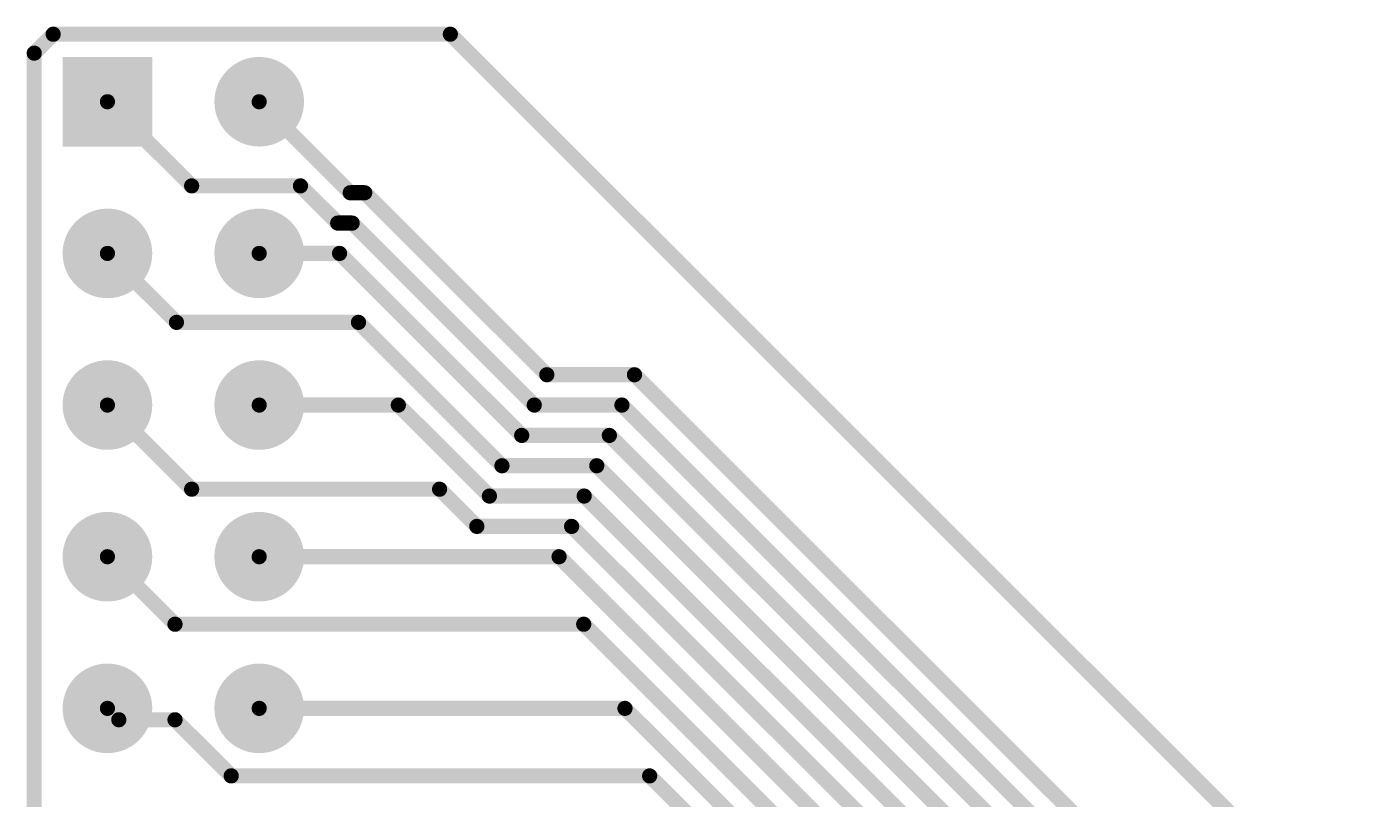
# Model space of a CAD drawing. Header units: inches. Extents: x 2.54 to 5.78, y 1.06 to 9.17.
# Drawn here: x 2.607 to 3.485, y 8.609 to 9.119 of the extents above; entities that cross this region are included whole.
import ezdxf

# ---------------------------------------------------------------- set-up
doc = ezdxf.new("R2010")
doc.units = ezdxf.units.IN
doc.header["$MEASUREMENT"] = 0
for name, color, linetype in [('Multi-Layer', 9, 'Continuous'), ('Pad Holes', 156, 'Continuous'), ('Top Layer', 1, 'Continuous')]:
    doc.layers.add(name, color=color, linetype=linetype)

# ---------------------------------------------------------------- blocks, each defined once
blk = doc.blocks.new('HDR2X20_12')
at = {"layer": 'Multi-Layer'}
h = blk.add_hatch(color=9, dxfattribs=at)
edge = h.paths.add_edge_path()
edge.add_arc((0, 0.1), 0.02953, 0, 360)
h = blk.add_hatch(color=9, dxfattribs=at)
edge = h.paths.add_edge_path()
edge.add_arc((0.1, 0.1), 0.02953, 0, 360)
h = blk.add_hatch(color=9, dxfattribs=at)
edge = h.paths.add_edge_path()
edge.add_arc((0.2, 0.1), 0.02953, 0, 360)
h = blk.add_hatch(color=9, dxfattribs=at)
edge = h.paths.add_edge_path()
edge.add_arc((0.3, 0.1), 0.02953, 0, 360)
h = blk.add_hatch(color=9, dxfattribs=at)
edge = h.paths.add_edge_path()
edge.add_arc((0.4, 0.1), 0.02953, 0, 360)
blk.add_hatch(color=9, dxfattribs=at).paths.add_polyline_path([(-0.02953, 0.02953), (0.02953, 0.02953), (0.02953, -0.02953), (-0.02953, -0.02953)])
h = blk.add_hatch(color=9, dxfattribs=at)
edge = h.paths.add_edge_path()
edge.add_arc((0.1, 0), 0.02953, 0, 360)
h = blk.add_hatch(color=9, dxfattribs=at)
edge = h.paths.add_edge_path()
edge.add_arc((0.2, 0), 0.02953, 0, 360)
h = blk.add_hatch(color=9, dxfattribs=at)
edge = h.paths.add_edge_path()
edge.add_arc((0.3, 0), 0.02953, 0, 360)
h = blk.add_hatch(color=9, dxfattribs=at)
edge = h.paths.add_edge_path()
edge.add_arc((0.4, 0), 0.02953, 0, 360)
at = {"layer": 'Pad Holes'}
h = blk.add_hatch(color=7, dxfattribs=at)
edge = h.paths.add_edge_path()
edge.add_arc((0, 0.1), 0.01772, 0, 360)
h = blk.add_hatch(color=7, dxfattribs=at)
edge = h.paths.add_edge_path()
edge.add_arc((0.1, 0.1), 0.01772, 0, 360)
h = blk.add_hatch(color=7, dxfattribs=at)
edge = h.paths.add_edge_path()
edge.add_arc((0.2, 0.1), 0.01772, 0, 360)
h = blk.add_hatch(color=7, dxfattribs=at)
edge = h.paths.add_edge_path()
edge.add_arc((0.3, 0.1), 0.01772, 0, 360)
h = blk.add_hatch(color=7, dxfattribs=at)
edge = h.paths.add_edge_path()
edge.add_arc((0.4, 0.1), 0.01772, 0, 360)
h = blk.add_hatch(color=7, dxfattribs=at)
edge = h.paths.add_edge_path()
edge.add_arc((0, 0), 0.01772, 0, 360)
h = blk.add_hatch(color=7, dxfattribs=at)
edge = h.paths.add_edge_path()
edge.add_arc((0.1, 0), 0.01772, 0, 360)
h = blk.add_hatch(color=7, dxfattribs=at)
edge = h.paths.add_edge_path()
edge.add_arc((0.2, 0), 0.01772, 0, 360)
h = blk.add_hatch(color=7, dxfattribs=at)
edge = h.paths.add_edge_path()
edge.add_arc((0.3, 0), 0.01772, 0, 360)
h = blk.add_hatch(color=7, dxfattribs=at)
edge = h.paths.add_edge_path()
edge.add_arc((0.4, 0), 0.01772, 0, 360)
at = {"layer": 'Top Layer'}
h = blk.add_hatch(color=1, dxfattribs=at)
edge = h.paths.add_edge_path()
edge.add_arc((0, 0.1), 0.02953, 0, 360)
h = blk.add_hatch(color=1, dxfattribs=at)
edge = h.paths.add_edge_path()
edge.add_arc((0.1, 0.1), 0.02953, 0, 360)
h = blk.add_hatch(color=1, dxfattribs=at)
edge = h.paths.add_edge_path()
edge.add_arc((0.2, 0.1), 0.02953, 0, 360)
h = blk.add_hatch(color=1, dxfattribs=at)
edge = h.paths.add_edge_path()
edge.add_arc((0.3, 0.1), 0.02953, 0, 360)
h = blk.add_hatch(color=1, dxfattribs=at)
edge = h.paths.add_edge_path()
edge.add_arc((0.4, 0.1), 0.02953, 0, 360)
blk.add_hatch(color=1, dxfattribs=at).paths.add_polyline_path([(-0.02953, 0.02953), (0.02953, 0.02953), (0.02953, -0.02953), (-0.02953, -0.02953)])
h = blk.add_hatch(color=1, dxfattribs=at)
edge = h.paths.add_edge_path()
edge.add_arc((0.1, 0), 0.02953, 0, 360)
h = blk.add_hatch(color=1, dxfattribs=at)
edge = h.paths.add_edge_path()
edge.add_arc((0.2, 0), 0.02953, 0, 360)
h = blk.add_hatch(color=1, dxfattribs=at)
edge = h.paths.add_edge_path()
edge.add_arc((0.3, 0), 0.02953, 0, 360)
h = blk.add_hatch(color=1, dxfattribs=at)
edge = h.paths.add_edge_path()
edge.add_arc((0.4, 0), 0.02953, 0, 360)

msp = doc.modelspace()

# ---------------------------------------------------------------- linework, layer by layer
at = {"layer": 'Top Layer'}
for points in [[(2.6122, 9.10113, 0.01, 0.01, 0), (2.62469, 9.11362, 0.01, 0.01, 0)], [(2.62469, 9.11362, 0.01, 0.01, 0), (2.88638, 9.11362, 0.01, 0.01, 0)], [(2.88638, 9.11362, 0.01, 0.01, 0), (3.48032, 8.51969, 0.01, 0.01, 0)], [(2.6122, 7.35435, 0.01, 0.01, 0), (2.6122, 9.10113, 0.01, 0.01, 0)], [(2.66043, 9.06909, 0.01, 0.01, 0), (2.71591, 9.01362, 0.01, 0.01, 0)], [(2.76043, 9.06909, 0.01, 0.01, 0), (2.82043, 9.00909, 0.01, 0.01, 0)], [(2.71591, 9.01362, 0.01, 0.01, 0), (2.78762, 9.01362, 0.01, 0.01, 0)], [(2.78762, 9.01362, 0.01, 0.01, 0), (2.81215, 8.98909, 0.01, 0.01, 0)], [(2.82043, 9.00909, 0.01, 0.01, 0), (2.82995, 9.00909, 0.01, 0.01, 0)], [(2.82995, 9.00909, 0.01, 0.01, 0), (2.94995, 8.88909, 0.01, 0.01, 0)], [(2.81215, 8.98909, 0.01, 0.01, 0), (2.82167, 8.98909, 0.01, 0.01, 0)], [(2.82167, 8.98909, 0.01, 0.01, 0), (2.94167, 8.86909, 0.01, 0.01, 0)], [(2.66043, 8.96909, 0.01, 0.01, 0), (2.70591, 8.92362, 0.01, 0.01, 0)], [(2.76043, 8.96909, 0.01, 0.01, 0), (2.81339, 8.96909, 0.01, 0.01, 0)], [(2.81339, 8.96909, 0.01, 0.01, 0), (2.93339, 8.84909, 0.01, 0.01, 0)], [(2.70591, 8.92362, 0.01, 0.01, 0), (2.82586, 8.92362, 0.01, 0.01, 0)], [(2.82586, 8.92362, 0.01, 0.01, 0), (2.92039, 8.82909, 0.01, 0.01, 0)], [(2.94995, 8.88909, 0.01, 0.01, 0), (3.00771, 8.88909, 0.01, 0.01, 0)], [(3.00771, 8.88909, 0.01, 0.01, 0), (3.42161, 8.47519, 0.01, 0.01, 0)], [(2.66043, 8.86909, 0.01, 0.01, 0), (2.71591, 8.81362, 0.01, 0.01, 0)], [(2.76043, 8.86909, 0.01, 0.01, 0), (2.8521, 8.86909, 0.01, 0.01, 0)], [(2.8521, 8.86909, 0.01, 0.01, 0), (2.9121, 8.80909, 0.01, 0.01, 0)], [(2.94167, 8.86909, 0.01, 0.01, 0), (2.99943, 8.86909, 0.01, 0.01, 0)], [(2.99943, 8.86909, 0.01, 0.01, 0), (3.28669, 8.58183, 0.01, 0.01, 0)], [(2.93339, 8.84909, 0.01, 0.01, 0), (2.99114, 8.84909, 0.01, 0.01, 0)], [(2.99114, 8.84909, 0.01, 0.01, 0), (3.25334, 8.5869, 0.01, 0.01, 0)], [(2.92039, 8.82909, 0.01, 0.01, 0), (2.98286, 8.82909, 0.01, 0.01, 0)], [(2.98286, 8.82909, 0.01, 0.01, 0), (3.23334, 8.57861, 0.01, 0.01, 0)], [(2.71591, 8.81362, 0.01, 0.01, 0), (2.87929, 8.81362, 0.01, 0.01, 0)], [(2.87929, 8.81362, 0.01, 0.01, 0), (2.90382, 8.78909, 0.01, 0.01, 0)], [(2.9121, 8.80909, 0.01, 0.01, 0), (2.97457, 8.80909, 0.01, 0.01, 0)], [(2.97457, 8.80909, 0.01, 0.01, 0), (3.21334, 8.57033, 0.01, 0.01, 0)], [(2.90382, 8.78909, 0.01, 0.01, 0), (2.96629, 8.78909, 0.01, 0.01, 0)], [(2.96629, 8.78909, 0.01, 0.01, 0), (3.19334, 8.56205, 0.01, 0.01, 0)], [(2.66043, 8.76909, 0.01, 0.01, 0), (2.70496, 8.72457, 0.01, 0.01, 0)], [(2.76043, 8.76909, 0.01, 0.01, 0), (2.95801, 8.76909, 0.01, 0.01, 0)], [(2.95801, 8.76909, 0.01, 0.01, 0), (3.17334, 8.55376, 0.01, 0.01, 0)], [(2.70496, 8.72457, 0.01, 0.01, 0), (2.97425, 8.72457, 0.01, 0.01, 0)], [(2.97425, 8.72457, 0.01, 0.01, 0), (3.15334, 8.54548, 0.01, 0.01, 0)], [(2.66043, 8.66909, 0.01, 0.01, 0), (2.66793, 8.66159, 0.01, 0.01, 0)], [(2.76043, 8.66909, 0.01, 0.01, 0), (3.00144, 8.66909, 0.01, 0.01, 0)], [(3.00144, 8.66909, 0.01, 0.01, 0), (3.13334, 8.53719, 0.01, 0.01, 0)], [(2.66793, 8.66159, 0.01, 0.01, 0), (2.70496, 8.66159, 0.01, 0.01, 0)], [(2.70496, 8.66159, 0.01, 0.01, 0), (2.74199, 8.62457, 0.01, 0.01, 0)], [(2.74199, 8.62457, 0.01, 0.01, 0), (3.01768, 8.62457, 0.01, 0.01, 0)], [(3.01768, 8.62457, 0.01, 0.01, 0), (3.11334, 8.52891, 0.01, 0.01, 0)]]:
    msp.add_lwpolyline(points, format="xyseb", dxfattribs=at)
for points in [[(2.62219, 9.11362, 0.005, 0.005, 1), (2.62719, 9.11362, 0.005, 0.005, 1)], [(2.62219, 9.11362, 0.005, 0.005, 1), (2.62719, 9.11362, 0.005, 0.005, 1)], [(2.88388, 9.11362, 0.005, 0.005, 1), (2.88888, 9.11362, 0.005, 0.005, 1)], [(2.88388, 9.11362, 0.005, 0.005, 1), (2.88888, 9.11362, 0.005, 0.005, 1)], [(2.6097, 9.10113, 0.005, 0.005, 1), (2.6147, 9.10113, 0.005, 0.005, 1)], [(2.6097, 9.10113, 0.005, 0.005, 1), (2.6147, 9.10113, 0.005, 0.005, 1)], [(2.65793, 9.06909, 0.005, 0.005, 1), (2.66293, 9.06909, 0.005, 0.005, 1)], [(2.75793, 9.06909, 0.005, 0.005, 1), (2.76293, 9.06909, 0.005, 0.005, 1)], [(2.71341, 9.01362, 0.005, 0.005, 1), (2.71841, 9.01362, 0.005, 0.005, 1)], [(2.71341, 9.01362, 0.005, 0.005, 1), (2.71841, 9.01362, 0.005, 0.005, 1)], [(2.78512, 9.01362, 0.005, 0.005, 1), (2.79012, 9.01362, 0.005, 0.005, 1)], [(2.78512, 9.01362, 0.005, 0.005, 1), (2.79012, 9.01362, 0.005, 0.005, 1)], [(2.81793, 9.00909, 0.005, 0.005, 1), (2.82293, 9.00909, 0.005, 0.005, 1)], [(2.81793, 9.00909, 0.005, 0.005, 1), (2.82293, 9.00909, 0.005, 0.005, 1)], [(2.82745, 9.00909, 0.005, 0.005, 1), (2.83245, 9.00909, 0.005, 0.005, 1)], [(2.82745, 9.00909, 0.005, 0.005, 1), (2.83245, 9.00909, 0.005, 0.005, 1)], [(2.80965, 8.98909, 0.005, 0.005, 1), (2.81465, 8.98909, 0.005, 0.005, 1)], [(2.80965, 8.98909, 0.005, 0.005, 1), (2.81465, 8.98909, 0.005, 0.005, 1)], [(2.81917, 8.98909, 0.005, 0.005, 1), (2.82417, 8.98909, 0.005, 0.005, 1)], [(2.81917, 8.98909, 0.005, 0.005, 1), (2.82417, 8.98909, 0.005, 0.005, 1)], [(2.65793, 8.96909, 0.005, 0.005, 1), (2.66293, 8.96909, 0.005, 0.005, 1)], [(2.75793, 8.96909, 0.005, 0.005, 1), (2.76293, 8.96909, 0.005, 0.005, 1)], [(2.81089, 8.96909, 0.005, 0.005, 1), (2.81589, 8.96909, 0.005, 0.005, 1)], [(2.81089, 8.96909, 0.005, 0.005, 1), (2.81589, 8.96909, 0.005, 0.005, 1)], [(2.70341, 8.92362, 0.005, 0.005, 1), (2.70841, 8.92362, 0.005, 0.005, 1)], [(2.70341, 8.92362, 0.005, 0.005, 1), (2.70841, 8.92362, 0.005, 0.005, 1)], [(2.82336, 8.92362, 0.005, 0.005, 1), (2.82836, 8.92362, 0.005, 0.005, 1)], [(2.82336, 8.92362, 0.005, 0.005, 1), (2.82836, 8.92362, 0.005, 0.005, 1)], [(2.94745, 8.88909, 0.005, 0.005, 1), (2.95245, 8.88909, 0.005, 0.005, 1)], [(2.94745, 8.88909, 0.005, 0.005, 1), (2.95245, 8.88909, 0.005, 0.005, 1)], [(3.00521, 8.88909, 0.005, 0.005, 1), (3.01021, 8.88909, 0.005, 0.005, 1)], [(3.00521, 8.88909, 0.005, 0.005, 1), (3.01021, 8.88909, 0.005, 0.005, 1)], [(2.65793, 8.86909, 0.005, 0.005, 1), (2.66293, 8.86909, 0.005, 0.005, 1)], [(2.75793, 8.86909, 0.005, 0.005, 1), (2.76293, 8.86909, 0.005, 0.005, 1)], [(2.8496, 8.86909, 0.005, 0.005, 1), (2.8546, 8.86909, 0.005, 0.005, 1)], [(2.8496, 8.86909, 0.005, 0.005, 1), (2.8546, 8.86909, 0.005, 0.005, 1)], [(2.93917, 8.86909, 0.005, 0.005, 1), (2.94417, 8.86909, 0.005, 0.005, 1)], [(2.93917, 8.86909, 0.005, 0.005, 1), (2.94417, 8.86909, 0.005, 0.005, 1)], [(2.99693, 8.86909, 0.005, 0.005, 1), (3.00193, 8.86909, 0.005, 0.005, 1)], [(2.99693, 8.86909, 0.005, 0.005, 1), (3.00193, 8.86909, 0.005, 0.005, 1)], [(2.93089, 8.84909, 0.005, 0.005, 1), (2.93589, 8.84909, 0.005, 0.005, 1)], [(2.93089, 8.84909, 0.005, 0.005, 1), (2.93589, 8.84909, 0.005, 0.005, 1)], [(2.98864, 8.84909, 0.005, 0.005, 1), (2.99364, 8.84909, 0.005, 0.005, 1)], [(2.98864, 8.84909, 0.005, 0.005, 1), (2.99364, 8.84909, 0.005, 0.005, 1)], [(2.91789, 8.82909, 0.005, 0.005, 1), (2.92289, 8.82909, 0.005, 0.005, 1)], [(2.91789, 8.82909, 0.005, 0.005, 1), (2.92289, 8.82909, 0.005, 0.005, 1)], [(2.98036, 8.82909, 0.005, 0.005, 1), (2.98536, 8.82909, 0.005, 0.005, 1)], [(2.98036, 8.82909, 0.005, 0.005, 1), (2.98536, 8.82909, 0.005, 0.005, 1)], [(2.71341, 8.81362, 0.005, 0.005, 1), (2.71841, 8.81362, 0.005, 0.005, 1)], [(2.71341, 8.81362, 0.005, 0.005, 1), (2.71841, 8.81362, 0.005, 0.005, 1)], [(2.87679, 8.81362, 0.005, 0.005, 1), (2.88179, 8.81362, 0.005, 0.005, 1)], [(2.87679, 8.81362, 0.005, 0.005, 1), (2.88179, 8.81362, 0.005, 0.005, 1)], [(2.9096, 8.80909, 0.005, 0.005, 1), (2.9146, 8.80909, 0.005, 0.005, 1)], [(2.9096, 8.80909, 0.005, 0.005, 1), (2.9146, 8.80909, 0.005, 0.005, 1)], [(2.97207, 8.80909, 0.005, 0.005, 1), (2.97707, 8.80909, 0.005, 0.005, 1)], [(2.97207, 8.80909, 0.005, 0.005, 1), (2.97707, 8.80909, 0.005, 0.005, 1)], [(2.90132, 8.78909, 0.005, 0.005, 1), (2.90632, 8.78909, 0.005, 0.005, 1)], [(2.90132, 8.78909, 0.005, 0.005, 1), (2.90632, 8.78909, 0.005, 0.005, 1)], [(2.96379, 8.78909, 0.005, 0.005, 1), (2.96879, 8.78909, 0.005, 0.005, 1)], [(2.96379, 8.78909, 0.005, 0.005, 1), (2.96879, 8.78909, 0.005, 0.005, 1)], [(2.65793, 8.76909, 0.005, 0.005, 1), (2.66293, 8.76909, 0.005, 0.005, 1)], [(2.75793, 8.76909, 0.005, 0.005, 1), (2.76293, 8.76909, 0.005, 0.005, 1)], [(2.95551, 8.76909, 0.005, 0.005, 1), (2.96051, 8.76909, 0.005, 0.005, 1)], [(2.95551, 8.76909, 0.005, 0.005, 1), (2.96051, 8.76909, 0.005, 0.005, 1)], [(2.70246, 8.72457, 0.005, 0.005, 1), (2.70746, 8.72457, 0.005, 0.005, 1)], [(2.70246, 8.72457, 0.005, 0.005, 1), (2.70746, 8.72457, 0.005, 0.005, 1)], [(2.97175, 8.72457, 0.005, 0.005, 1), (2.97675, 8.72457, 0.005, 0.005, 1)], [(2.97175, 8.72457, 0.005, 0.005, 1), (2.97675, 8.72457, 0.005, 0.005, 1)], [(2.65793, 8.66909, 0.005, 0.005, 1), (2.66293, 8.66909, 0.005, 0.005, 1)], [(2.75793, 8.66909, 0.005, 0.005, 1), (2.76293, 8.66909, 0.005, 0.005, 1)], [(2.99894, 8.66909, 0.005, 0.005, 1), (3.00394, 8.66909, 0.005, 0.005, 1)], [(2.99894, 8.66909, 0.005, 0.005, 1), (3.00394, 8.66909, 0.005, 0.005, 1)], [(2.66543, 8.66159, 0.005, 0.005, 1), (2.67043, 8.66159, 0.005, 0.005, 1)], [(2.66543, 8.66159, 0.005, 0.005, 1), (2.67043, 8.66159, 0.005, 0.005, 1)], [(2.70246, 8.66159, 0.005, 0.005, 1), (2.70746, 8.66159, 0.005, 0.005, 1)], [(2.70246, 8.66159, 0.005, 0.005, 1), (2.70746, 8.66159, 0.005, 0.005, 1)], [(2.73949, 8.62457, 0.005, 0.005, 1), (2.74449, 8.62457, 0.005, 0.005, 1)], [(2.73949, 8.62457, 0.005, 0.005, 1), (2.74449, 8.62457, 0.005, 0.005, 1)], [(3.01518, 8.62457, 0.005, 0.005, 1), (3.02018, 8.62457, 0.005, 0.005, 1)], [(3.01518, 8.62457, 0.005, 0.005, 1), (3.02018, 8.62457, 0.005, 0.005, 1)]]:
    msp.add_lwpolyline(points, format="xyseb", close=True, dxfattribs=at)

# ---------------------------------------------------------------- block references
at = {"rotation": 270}
msp.add_blockref('HDR2X20_12', (2.66043, 9.06909), dxfattribs=at)

doc.saveas('drawing.dxf')
